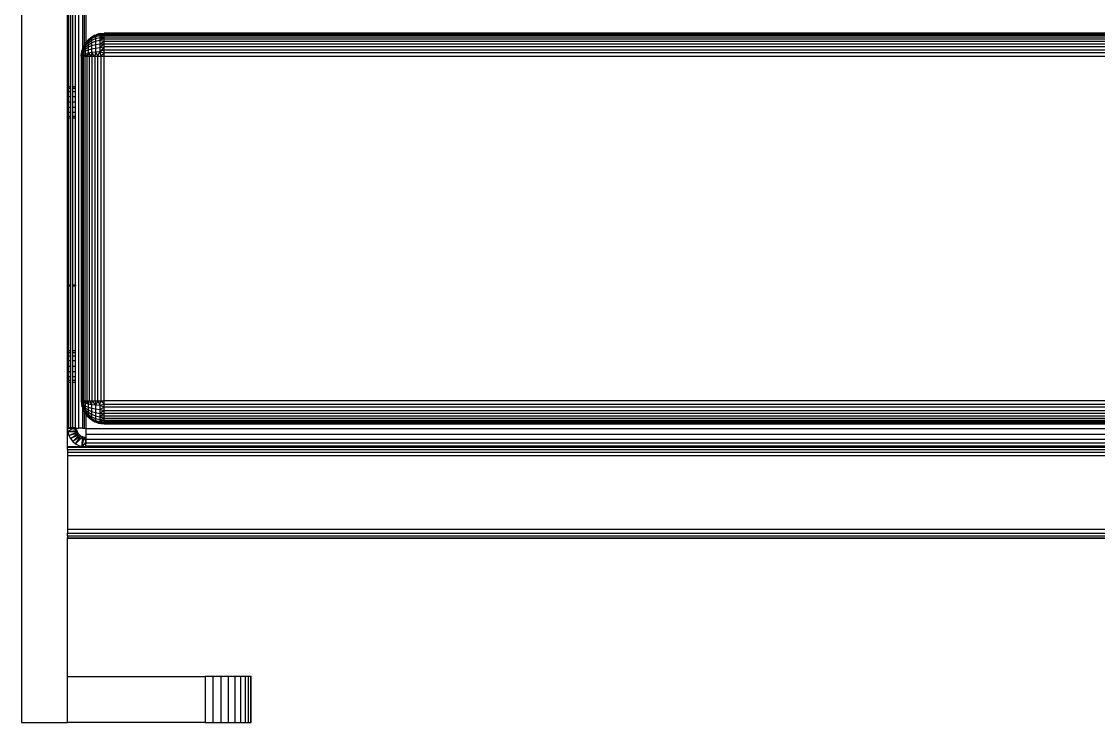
# Model space of a CAD drawing. Header units: inches. Extents: x 12 to 4609, y 5 to 3256.
# Drawn here: x 692.3 to 926.7, y 989.7 to 1142.3 of the extents above; entities that cross this region are included whole.
import ezdxf

# ---------------------------------------------------------------- set-up
doc = ezdxf.new("R2010")
doc.units = ezdxf.units.IN
doc.header["$MEASUREMENT"] = 0

msp = doc.modelspace()

# ---------------------------------------------------------------- linework, layer by layer
for p, q in [((692.34, 1434.74), (692.34, 989.74)), ((704.81, 1053.78), (704.81, 1398.21)), ((702.34, 1128.18), (702.34, 1196.26)), ((702.42, 1128.18), (702.42, 1196.26)), ((702.65, 1128.18), (702.65, 1196.26)), ((703.02, 1196.26), (703.02, 1128.18)), ((703.51, 1128.18), (703.51, 1196.26)), ((704.12, 1128.18), (704.12, 1196.26)), ((705.58, 1158.29), (705.58, 1136.21)), ((705.97, 1157.34), (705.97, 1137.14)), ((706.34, 1156.76), (706.34, 1137.72)), ((707.57, 1138.81), (708.43, 1139.27)), ((707.84, 1139.07), (707.73, 1138.98)), ((707.94, 1139.11), (707.84, 1139.07)), ((708.27, 1139.29), (707.94, 1139.11)), ((708.35, 1139.28), (707.94, 1139.11)), ((708.43, 1139.27), (707.94, 1139.11)), ((708.27, 1139.29), (708.8, 1139.46)), ((708.27, 1139.29), (708.35, 1139.28)), ((708.8, 1139.46), (708.35, 1139.28)), ((708.35, 1139.28), (708.43, 1139.27)), ((708.43, 1139.27), (709.37, 1139.55)), ((708.8, 1139.46), (708.43, 1139.27)), ((708.43, 1139.01), (709.37, 1139.27)), ((708.43, 1139.27), (708.43, 1139.01)), ((708.93, 1139.53), (708.8, 1139.46)), ((708.93, 1139.53), (708.97, 1139.54)), ((709.05, 1139.57), (708.97, 1139.54)), ((709.13, 1139.58), (709.05, 1139.57)), ((709.63, 1139.69), (709.13, 1139.58)), ((709.52, 1139.63), (709.13, 1139.58)), ((709.13, 1139.58), (709.37, 1139.55)), ((709.37, 1139.55), (710.34, 1139.69)), ((709.37, 1139.55), (709.52, 1139.63)), ((709.37, 1139.55), (709.37, 1139.27)), ((709.37, 1139.55), (710.34, 1139.53)), ((709.37, 1139.27), (710.34, 1139.53)), ((709.37, 1139.27), (710.34, 1139.29)), ((710.34, 1139.29), (709.37, 1138.81)), ((709.37, 1139.27), (709.37, 1138.81)), ((709.52, 1139.63), (709.63, 1139.69)), ((709.63, 1139.69), (710.34, 1139.74)), ((709.63, 1139.69), (710.34, 1139.69)), ((1674.84, 1139.74), (710.34, 1139.74)), ((710.34, 1139.69), (710.34, 1139.74)), ((710.34, 1139.69), (1674.84, 1139.69)), ((710.34, 1139.53), (710.34, 1139.69)), ((1674.84, 1139.53), (710.34, 1139.53)), ((710.34, 1139.29), (710.34, 1139.53)), ((710.34, 1138.94), (710.34, 1139.29)), ((710.34, 1139.29), (1674.84, 1139.29)), ((705.72, 1136.54), (706.19, 1137.3)), ((705.72, 1136.33), (706.19, 1137.05)), ((705.72, 1136.61), (705.87, 1136.89)), ((705.87, 1136.89), (705.72, 1136.54)), ((705.8, 1136.81), (705.72, 1136.61)), ((705.72, 1136.09), (706.19, 1136.7)), ((705.94, 1137.07), (705.8, 1136.81)), ((705.87, 1136.89), (705.94, 1137.07)), ((705.95, 1137.12), (705.94, 1137.07)), ((705.97, 1137.14), (705.95, 1137.12)), ((706.01, 1137.24), (705.97, 1137.14)), ((706.01, 1137.24), (706.07, 1137.32)), ((706.07, 1137.32), (706.14, 1137.44)), ((706.14, 1137.44), (706.17, 1137.45)), ((706.17, 1137.45), (706.81, 1138.21)), ((706.17, 1137.45), (706.34, 1137.72)), ((706.17, 1137.45), (706.19, 1137.3)), ((706.19, 1137.3), (706.81, 1138)), ((706.19, 1137.05), (706.81, 1137.68)), ((706.19, 1137.3), (706.19, 1137.05)), ((706.19, 1136.7), (706.81, 1137.24)), ((706.19, 1137.05), (706.19, 1136.7)), ((706.19, 1136.28), (706.81, 1136.7)), ((706.19, 1136.7), (706.19, 1136.28)), ((706.34, 1137.72), (706.56, 1138.01)), ((706.56, 1138.01), (706.67, 1138.1)), ((706.81, 1138.27), (706.67, 1138.1)), ((706.67, 1138.1), (706.81, 1138.21)), ((706.81, 1138.21), (707.57, 1138.81)), ((706.81, 1138), (707.57, 1138.58)), ((706.89, 1138.33), (706.81, 1138.27)), ((706.81, 1138.21), (706.89, 1138.33)), ((706.81, 1138.21), (706.81, 1138)), ((706.81, 1137.68), (707.57, 1138.19)), ((706.81, 1138), (706.81, 1137.68)), ((706.81, 1137.24), (707.57, 1137.68)), ((706.81, 1137.68), (706.81, 1137.24)), ((706.81, 1137.24), (706.81, 1136.7)), ((706.81, 1136.7), (707.57, 1137.05)), ((706.81, 1136.7), (706.81, 1136.09)), ((706.97, 1138.4), (706.89, 1138.33)), ((707.23, 1138.61), (706.97, 1138.4)), ((706.97, 1138.4), (707.07, 1138.52)), ((707.07, 1138.52), (707.23, 1138.61)), ((707.23, 1138.61), (707.33, 1138.67)), ((707.61, 1138.89), (707.33, 1138.67)), ((707.33, 1138.67), (707.57, 1138.81)), ((707.57, 1138.58), (708.43, 1139.01)), ((707.61, 1138.89), (707.57, 1138.81)), ((707.57, 1138.81), (707.57, 1138.58)), ((707.57, 1138.19), (708.43, 1138.58)), ((707.57, 1138.58), (707.57, 1138.19)), ((707.57, 1138.19), (707.57, 1137.68)), ((707.57, 1137.68), (708.43, 1138)), ((707.57, 1137.68), (707.57, 1137.05)), ((707.57, 1137.05), (708.43, 1137.3)), ((707.57, 1137.05), (707.57, 1136.33)), ((707.64, 1138.94), (707.61, 1138.89)), ((707.73, 1138.98), (707.64, 1138.94)), ((708.43, 1139.01), (708.43, 1138.58)), ((708.43, 1138.58), (709.37, 1138.81)), ((708.43, 1138.58), (708.43, 1138)), ((708.43, 1138), (709.37, 1138.21)), ((708.43, 1138), (708.43, 1137.3)), ((708.43, 1137.3), (709.37, 1137.46)), ((708.43, 1137.3), (708.43, 1136.51)), ((709.37, 1138.81), (710.34, 1138.94)), ((710.34, 1138.94), (709.37, 1138.21)), ((709.37, 1138.81), (709.37, 1138.21)), ((710.34, 1138.52), (709.37, 1138.21)), ((709.37, 1138.21), (709.37, 1137.46)), ((709.37, 1138.21), (710.34, 1138.01)), ((709.37, 1137.46), (710.34, 1138.01)), ((709.37, 1137.46), (709.37, 1136.61)), ((709.37, 1137.46), (710.34, 1137.44)), ((710.34, 1137.44), (709.37, 1136.61)), ((709.37, 1136.61), (710.34, 1136.81)), ((710.34, 1136.81), (709.37, 1135.69)), ((710.34, 1138.52), (710.34, 1138.94)), ((710.34, 1138.94), (1674.84, 1138.94)), ((710.34, 1138.01), (710.34, 1138.52)), ((710.34, 1138.52), (1674.84, 1138.52)), ((710.34, 1137.44), (710.34, 1138.01)), ((710.34, 1138.01), (1674.84, 1138.01)), ((710.34, 1136.81), (710.34, 1137.44)), ((710.34, 1137.44), (1674.84, 1137.44)), ((1674.84, 1136.81), (710.34, 1136.81)), ((710.34, 1136.15), (710.34, 1136.81)), ((705.34, 1134.74), (705.39, 1135.45)), ((705.34, 1134.74), (705.44, 1135.28)), ((705.34, 1134.74), (705.44, 1135.11)), ((705.44, 1134.93), (705.34, 1134.74)), ((705.34, 1134.74), (705.34, 1059.74)), ((705.34, 1134.74), (705.39, 1134.74)), ((705.39, 1135.45), (705.44, 1135.55)), ((705.44, 1134.93), (705.39, 1134.74)), ((705.39, 1134.74), (705.55, 1134.74)), ((705.39, 1059.74), (705.39, 1134.74)), ((705.44, 1135.64), (705.43, 1135.6)), ((705.43, 1135.6), (705.44, 1135.55)), ((705.44, 1135.55), (705.72, 1136.33)), ((705.44, 1135.47), (705.72, 1136.09)), ((705.44, 1135.69), (705.49, 1135.86)), ((705.44, 1135.28), (705.72, 1135.8)), ((705.44, 1135.69), (705.44, 1135.64)), ((705.44, 1135.55), (705.44, 1135.47)), ((705.44, 1135.11), (705.72, 1135.47)), ((705.44, 1135.28), (705.44, 1135.47)), ((705.44, 1135.28), (705.44, 1135.11)), ((705.44, 1135.11), (705.44, 1134.93)), ((705.72, 1135.11), (705.44, 1134.93)), ((705.44, 1134.93), (705.55, 1134.74)), ((705.49, 1135.86), (705.51, 1136.03)), ((705.53, 1136.07), (705.51, 1136.03)), ((705.55, 1136.15), (705.53, 1136.07)), ((705.55, 1136.15), (705.58, 1136.21)), ((705.56, 1136.17), (705.55, 1136.15)), ((705.55, 1134.74), (705.72, 1135.11)), ((705.55, 1134.74), (705.55, 1059.74)), ((705.55, 1134.74), (705.8, 1134.74)), ((705.56, 1136.17), (705.58, 1136.21)), ((705.58, 1136.21), (705.63, 1136.32)), ((705.63, 1136.32), (705.72, 1136.51)), ((705.72, 1136.61), (705.71, 1136.58)), ((705.71, 1136.58), (705.72, 1136.51)), ((705.72, 1136.54), (705.71, 1136.58)), ((705.72, 1136.51), (705.72, 1136.54)), ((705.72, 1136.51), (705.72, 1136.33)), ((705.72, 1136.33), (705.72, 1136.09)), ((705.72, 1135.8), (706.19, 1136.28)), ((705.72, 1136.09), (705.72, 1135.8)), ((705.72, 1135.47), (706.19, 1135.8)), ((705.72, 1135.8), (705.72, 1135.47)), ((705.72, 1135.47), (705.72, 1135.11)), ((706.19, 1135.28), (705.72, 1135.11)), ((705.8, 1134.74), (705.72, 1135.11)), ((705.72, 1135.11), (706.14, 1134.74)), ((705.8, 1134.74), (706.14, 1134.74)), ((705.8, 1059.74), (705.8, 1134.74)), ((706.19, 1135.28), (706.14, 1134.74)), ((706.14, 1134.74), (706.14, 1059.74)), ((706.14, 1134.74), (706.34, 1134.74)), ((706.19, 1136.28), (706.19, 1135.8)), ((706.19, 1135.8), (706.81, 1136.09)), ((706.19, 1135.8), (706.19, 1135.28)), ((706.81, 1135.43), (706.19, 1135.28)), ((706.19, 1135.28), (706.34, 1135.05)), ((706.34, 1135.05), (706.34, 1134.74)), ((706.34, 1135.05), (706.56, 1134.74)), ((706.34, 1134.74), (706.56, 1134.74)), ((706.81, 1135.43), (706.56, 1134.74)), ((706.56, 1134.74), (706.56, 1059.74)), ((706.56, 1134.74), (707.07, 1134.74)), ((706.81, 1136.09), (707.57, 1136.33)), ((706.81, 1136.09), (706.81, 1135.43)), ((707.57, 1135.55), (706.81, 1135.43)), ((706.81, 1135.43), (707.07, 1134.74)), ((707.64, 1134.74), (706.81, 1135.43)), ((707.07, 1134.74), (707.07, 1059.74)), ((707.07, 1134.74), (707.64, 1134.74)), ((707.57, 1136.33), (708.43, 1136.51)), ((707.57, 1136.33), (707.57, 1135.55)), ((708.43, 1135.64), (707.57, 1135.55)), ((707.57, 1135.55), (707.64, 1134.74)), ((707.57, 1135.55), (708.27, 1134.74)), ((707.64, 1134.74), (707.64, 1059.74)), ((707.64, 1134.74), (708.27, 1134.74)), ((708.43, 1135.64), (708.27, 1134.74)), ((708.27, 1134.74), (708.27, 1059.74)), ((708.27, 1134.74), (708.93, 1134.74)), ((708.43, 1136.51), (709.37, 1136.61)), ((708.43, 1136.51), (708.43, 1135.64)), ((709.37, 1135.69), (708.43, 1135.64)), ((708.43, 1135.64), (708.93, 1134.74)), ((708.93, 1134.74), (709.37, 1135.69)), ((708.93, 1059.74), (708.93, 1134.74)), ((708.93, 1134.74), (709.63, 1134.74)), ((709.37, 1136.61), (709.37, 1135.69)), ((710.34, 1136.15), (709.37, 1135.69)), ((709.37, 1135.69), (709.63, 1134.74)), ((709.37, 1135.69), (710.34, 1135.45)), ((709.63, 1134.74), (710.34, 1135.45)), ((709.63, 1134.74), (709.63, 1059.74)), ((709.63, 1134.74), (710.34, 1134.74)), ((710.34, 1135.45), (710.34, 1136.15)), ((710.34, 1136.15), (1674.84, 1136.15)), ((710.34, 1134.74), (710.34, 1135.45)), ((1674.84, 1135.45), (710.34, 1135.45)), ((710.34, 1059.74), (710.34, 1134.74)), ((710.34, 1134.74), (1674.84, 1134.74)), ((702.34, 1127.77), (702.34, 1128.18)), ((702.34, 1128.18), (702.42, 1128.18)), ((702.34, 1126.99), (702.34, 1127.77)), ((702.34, 1127.77), (702.42, 1127.77)), ((702.42, 1128.18), (702.65, 1128.18)), ((702.42, 1127.77), (702.42, 1128.18)), ((702.42, 1127.77), (702.65, 1127.77)), ((702.42, 1126.99), (702.42, 1127.77)), ((702.65, 1128.18), (703.02, 1128.18)), ((702.65, 1127.77), (702.65, 1128.18)), ((702.65, 1127.77), (703.02, 1127.77)), ((702.65, 1126.99), (702.65, 1127.77)), ((703.02, 1128.18), (703.02, 1127.77)), ((703.02, 1127.77), (703.02, 1126.99)), ((703.51, 1128.18), (704.12, 1128.18)), ((703.51, 1127.77), (703.51, 1128.18)), ((703.51, 1127.77), (704.12, 1127.77)), ((703.51, 1126.99), (703.51, 1127.77)), ((704.12, 1127.77), (704.12, 1128.18)), ((704.12, 1126.99), (704.12, 1127.77)), ((702.34, 1125.93), (702.34, 1126.99)), ((702.42, 1126.99), (702.34, 1126.99)), ((702.34, 1124.74), (702.34, 1125.93)), ((702.42, 1125.93), (702.34, 1125.93)), ((702.65, 1126.99), (702.42, 1126.99)), ((702.42, 1125.93), (702.42, 1126.99)), ((702.65, 1125.93), (702.42, 1125.93)), ((702.42, 1124.74), (702.42, 1125.93)), ((703.02, 1126.99), (702.65, 1126.99)), ((702.65, 1125.93), (702.65, 1126.99)), ((703.02, 1125.93), (702.65, 1125.93)), ((702.65, 1124.74), (702.65, 1125.93)), ((703.02, 1126.99), (703.02, 1125.93)), ((703.02, 1125.93), (703.02, 1124.74)), ((704.12, 1126.99), (703.51, 1126.99)), ((703.51, 1125.93), (703.51, 1126.99)), ((704.12, 1125.93), (703.51, 1125.93)), ((703.51, 1124.74), (703.51, 1125.93)), ((704.12, 1125.93), (704.12, 1126.99)), ((704.12, 1124.74), (704.12, 1125.93)), ((702.34, 1123.54), (702.34, 1124.74)), ((702.42, 1124.74), (702.34, 1124.74)), ((702.34, 1122.49), (702.34, 1123.54)), ((702.42, 1123.54), (702.34, 1123.54)), ((702.65, 1124.74), (702.42, 1124.74)), ((702.42, 1123.54), (702.42, 1124.74)), ((702.65, 1123.54), (702.42, 1123.54)), ((702.42, 1122.49), (702.42, 1123.54)), ((703.02, 1124.74), (702.65, 1124.74)), ((702.65, 1123.54), (702.65, 1124.74)), ((703.02, 1123.54), (702.65, 1123.54)), ((702.65, 1122.49), (702.65, 1123.54)), ((703.02, 1124.74), (703.02, 1123.54)), ((703.02, 1123.54), (703.02, 1122.49)), ((704.12, 1124.74), (703.51, 1124.74)), ((703.51, 1123.54), (703.51, 1124.74)), ((704.12, 1123.54), (703.51, 1123.54)), ((703.51, 1122.49), (703.51, 1123.54)), ((704.12, 1123.54), (704.12, 1124.74)), ((704.12, 1122.49), (704.12, 1123.54)), ((702.34, 1121.71), (702.34, 1122.49)), ((702.42, 1122.49), (702.34, 1122.49)), ((702.34, 1121.29), (702.34, 1121.71)), ((702.34, 1121.71), (702.42, 1121.71)), ((702.34, 1121.29), (702.42, 1121.29)), ((702.34, 1084.91), (702.34, 1121.29)), ((702.65, 1122.49), (702.42, 1122.49)), ((702.42, 1121.71), (702.42, 1122.49)), ((702.42, 1121.71), (702.65, 1121.71)), ((702.42, 1121.29), (702.42, 1121.71)), ((702.42, 1121.29), (702.65, 1121.29)), ((702.42, 1084.91), (702.42, 1121.29)), ((703.02, 1122.49), (702.65, 1122.49)), ((702.65, 1121.71), (702.65, 1122.49)), ((702.65, 1121.71), (703.02, 1121.71)), ((702.65, 1121.29), (702.65, 1121.71)), ((702.65, 1121.29), (703.02, 1121.29)), ((702.65, 1084.91), (702.65, 1121.29)), ((703.02, 1122.49), (703.02, 1121.71)), ((703.02, 1121.71), (703.02, 1121.29)), ((703.02, 1121.29), (703.02, 1084.91)), ((704.12, 1122.49), (703.51, 1122.49)), ((703.51, 1121.71), (703.51, 1122.49)), ((703.51, 1121.71), (704.12, 1121.71)), ((703.51, 1121.29), (703.51, 1121.71)), ((703.51, 1121.29), (704.12, 1121.29)), ((703.51, 1084.91), (703.51, 1121.29)), ((704.12, 1121.71), (704.12, 1122.49)), ((704.12, 1121.29), (704.12, 1121.71)), ((704.12, 1084.91), (704.12, 1121.29)), ((702.34, 1084.74), (702.34, 1084.91)), ((702.42, 1084.91), (702.34, 1084.91)), ((702.34, 1084.74), (702.42, 1084.74)), ((702.34, 1070.68), (702.34, 1084.74)), ((702.42, 1084.74), (702.42, 1084.91)), ((702.65, 1084.91), (702.42, 1084.91)), ((702.42, 1084.74), (702.65, 1084.74)), ((702.42, 1070.68), (702.42, 1084.74)), ((702.65, 1084.91), (702.65, 1084.74)), ((703.02, 1084.91), (702.65, 1084.91)), ((702.65, 1084.74), (703.02, 1084.74)), ((702.65, 1070.68), (702.65, 1084.74)), ((703.02, 1084.91), (703.02, 1084.74)), ((703.02, 1084.74), (703.02, 1070.68)), ((704.12, 1084.91), (703.51, 1084.91)), ((703.51, 1084.74), (703.51, 1084.91)), ((703.51, 1084.74), (704.12, 1084.74)), ((703.51, 1070.68), (703.51, 1084.74)), ((704.12, 1084.91), (704.12, 1084.74)), ((704.12, 1070.68), (704.12, 1084.74)), ((702.34, 1070.27), (702.34, 1070.68)), ((702.34, 1070.68), (702.42, 1070.68)), ((702.34, 1069.49), (702.34, 1070.27)), ((702.34, 1070.27), (702.42, 1070.27)), ((702.34, 1068.43), (702.34, 1069.49)), ((702.42, 1069.49), (702.34, 1069.49)), ((702.42, 1070.68), (702.65, 1070.68)), ((702.42, 1070.27), (702.42, 1070.68)), ((702.42, 1070.27), (702.65, 1070.27)), ((702.42, 1069.49), (702.42, 1070.27)), ((702.65, 1069.49), (702.42, 1069.49)), ((702.42, 1068.43), (702.42, 1069.49)), ((702.65, 1070.68), (703.02, 1070.68)), ((702.65, 1070.27), (702.65, 1070.68)), ((702.65, 1070.27), (703.02, 1070.27)), ((702.65, 1069.49), (702.65, 1070.27)), ((703.02, 1069.49), (702.65, 1069.49)), ((702.65, 1068.43), (702.65, 1069.49)), ((703.02, 1070.68), (703.02, 1070.27)), ((703.02, 1070.27), (703.02, 1069.49)), ((703.02, 1069.49), (703.02, 1068.43)), ((703.51, 1070.68), (704.12, 1070.68)), ((703.51, 1070.27), (703.51, 1070.68)), ((703.51, 1070.27), (704.12, 1070.27)), ((703.51, 1069.49), (703.51, 1070.27)), ((704.12, 1069.49), (703.51, 1069.49)), ((703.51, 1068.43), (703.51, 1069.49)), ((704.12, 1070.27), (704.12, 1070.68)), ((704.12, 1069.49), (704.12, 1070.27)), ((704.12, 1068.43), (704.12, 1069.49)), ((702.34, 1067.24), (702.34, 1068.43)), ((702.42, 1068.43), (702.34, 1068.43)), ((702.34, 1066.04), (702.34, 1067.24)), ((702.42, 1067.24), (702.34, 1067.24)), ((702.65, 1068.43), (702.42, 1068.43)), ((702.42, 1067.24), (702.42, 1068.43)), ((702.65, 1067.24), (702.42, 1067.24)), ((702.42, 1066.04), (702.42, 1067.24)), ((703.02, 1068.43), (702.65, 1068.43)), ((702.65, 1067.24), (702.65, 1068.43)), ((703.02, 1067.24), (702.65, 1067.24)), ((702.65, 1066.04), (702.65, 1067.24)), ((703.02, 1068.43), (703.02, 1067.24)), ((703.02, 1067.24), (703.02, 1066.04)), ((704.12, 1068.43), (703.51, 1068.43)), ((703.51, 1067.24), (703.51, 1068.43)), ((704.12, 1067.24), (703.51, 1067.24)), ((703.51, 1066.04), (703.51, 1067.24)), ((704.12, 1067.24), (704.12, 1068.43)), ((704.12, 1066.04), (704.12, 1067.24)), ((702.34, 1064.99), (702.34, 1066.04)), ((702.42, 1066.04), (702.34, 1066.04)), ((702.34, 1064.21), (702.34, 1064.99)), ((702.42, 1064.99), (702.34, 1064.99)), ((702.34, 1063.79), (702.34, 1064.21)), ((702.34, 1064.21), (702.42, 1064.21)), ((702.65, 1066.04), (702.42, 1066.04)), ((702.42, 1064.99), (702.42, 1066.04)), ((702.65, 1064.99), (702.42, 1064.99)), ((702.42, 1064.21), (702.42, 1064.99)), ((702.42, 1064.21), (702.65, 1064.21)), ((702.42, 1063.79), (702.42, 1064.21)), ((703.02, 1066.04), (702.65, 1066.04)), ((702.65, 1064.99), (702.65, 1066.04)), ((703.02, 1064.99), (702.65, 1064.99)), ((702.65, 1064.21), (702.65, 1064.99)), ((702.65, 1064.21), (703.02, 1064.21)), ((702.65, 1063.79), (702.65, 1064.21)), ((703.02, 1066.04), (703.02, 1064.99)), ((703.02, 1064.99), (703.02, 1064.21)), ((703.02, 1064.21), (703.02, 1063.79)), ((704.12, 1066.04), (703.51, 1066.04)), ((703.51, 1064.99), (703.51, 1066.04)), ((704.12, 1064.99), (703.51, 1064.99)), ((703.51, 1064.21), (703.51, 1064.99)), ((703.51, 1064.21), (704.12, 1064.21)), ((703.51, 1063.79), (703.51, 1064.21)), ((704.12, 1064.99), (704.12, 1066.04)), ((704.12, 1064.21), (704.12, 1064.99)), ((704.12, 1063.79), (704.12, 1064.21)), ((702.34, 1063.79), (702.42, 1063.79)), ((702.34, 1053.91), (702.34, 1063.79)), ((702.42, 1053.89), (702.42, 1063.79)), ((702.42, 1063.79), (702.65, 1063.79)), ((702.65, 1063.79), (703.02, 1063.79)), ((702.65, 1053.87), (702.65, 1063.79)), ((703.02, 1063.79), (703.02, 1053.89)), ((703.51, 1063.79), (704.12, 1063.79)), ((703.51, 1053.89), (703.51, 1063.79)), ((704.12, 1053.89), (704.12, 1063.79)), ((705.34, 1059.74), (705.39, 1059.03)), ((705.34, 1059.74), (705.44, 1059.2)), ((705.34, 1059.74), (705.44, 1059.36)), ((705.34, 1059.74), (705.44, 1059.55)), ((705.34, 1059.74), (705.39, 1059.74)), ((705.39, 1059.74), (705.44, 1059.55)), ((705.39, 1059.74), (705.55, 1059.74)), ((705.44, 1059.55), (705.55, 1059.74)), ((705.44, 1059.55), (705.44, 1059.36)), ((705.44, 1059.55), (705.72, 1059.36)), ((705.44, 1059.36), (705.44, 1059.2)), ((705.44, 1059.36), (705.72, 1059.01)), ((705.55, 1059.74), (705.72, 1059.36)), ((705.55, 1059.74), (705.8, 1059.74)), ((705.8, 1059.74), (705.72, 1059.36)), ((705.72, 1059.36), (705.72, 1059.01)), ((705.72, 1059.36), (706.19, 1059.2)), ((705.8, 1059.74), (706.19, 1059.2)), ((705.8, 1059.74), (706.14, 1059.74)), ((706.14, 1059.74), (706.19, 1059.2)), ((706.14, 1059.74), (706.81, 1059.05)), ((706.14, 1059.74), (706.56, 1059.74)), ((706.56, 1059.74), (706.81, 1059.05)), ((706.56, 1059.74), (707.07, 1059.74)), ((706.81, 1059.05), (707.07, 1059.74)), ((707.07, 1059.74), (707.57, 1058.93)), ((707.07, 1059.74), (707.64, 1059.74)), ((707.64, 1059.74), (707.57, 1058.93)), ((707.64, 1059.74), (708.27, 1059.74)), ((708.43, 1058.84), (707.64, 1059.74)), ((708.27, 1059.74), (708.43, 1058.84)), ((708.27, 1059.74), (708.93, 1059.74)), ((708.93, 1059.74), (708.43, 1058.84)), ((708.93, 1059.74), (709.37, 1058.78)), ((708.93, 1059.74), (709.63, 1059.74)), ((709.37, 1058.78), (709.63, 1059.74)), ((709.63, 1059.74), (710.34, 1059.03)), ((709.63, 1059.74), (710.34, 1059.74)), ((1674.84, 1059.74), (710.34, 1059.74)), ((710.34, 1059.03), (710.34, 1059.74)), ((705.44, 1058.93), (705.39, 1059.03)), ((705.46, 1058.88), (705.43, 1058.83)), ((705.43, 1058.83), (705.44, 1058.78)), ((705.44, 1059.2), (705.72, 1058.67)), ((705.44, 1059.2), (705.44, 1059.01)), ((705.44, 1059.01), (705.44, 1058.93)), ((705.44, 1059.01), (705.72, 1058.38)), ((705.44, 1058.93), (705.46, 1058.88)), ((705.44, 1058.78), (705.48, 1058.72)), ((705.46, 1058.88), (705.48, 1058.72)), ((705.46, 1058.88), (705.72, 1058.15)), ((705.47, 1058.69), (705.48, 1058.72)), ((705.49, 1058.61), (705.47, 1058.69)), ((705.49, 1058.61), (705.51, 1058.44)), ((705.51, 1058.44), (705.58, 1058.29)), ((705.58, 1058.29), (705.58, 1053.78)), ((705.58, 1058.29), (705.63, 1058.16)), ((705.63, 1058.16), (705.68, 1058)), ((705.63, 1058.16), (705.72, 1057.97)), ((705.68, 1058), (705.72, 1057.97)), ((705.72, 1057.94), (705.71, 1057.91)), ((705.71, 1057.91), (705.72, 1057.86)), ((705.72, 1059.01), (705.72, 1058.67)), ((705.72, 1059.01), (706.19, 1058.67)), ((705.72, 1058.67), (705.72, 1058.38)), ((705.72, 1058.67), (706.19, 1058.19)), ((705.72, 1058.38), (705.72, 1058.15)), ((705.72, 1058.38), (706.19, 1057.77)), ((705.72, 1058.15), (705.72, 1057.97)), ((705.72, 1058.15), (706.19, 1057.43)), ((705.72, 1057.97), (705.72, 1057.94)), ((705.72, 1057.94), (705.72, 1057.86)), ((705.72, 1057.94), (706.19, 1057.17)), ((705.85, 1057.62), (705.72, 1057.86)), ((705.8, 1057.66), (705.72, 1057.86)), ((705.91, 1057.5), (705.8, 1057.66)), ((705.85, 1057.62), (705.91, 1057.5)), ((705.97, 1057.34), (705.91, 1057.5)), ((705.97, 1057.34), (705.95, 1053.76)), ((705.97, 1057.34), (706.01, 1057.24)), ((706.01, 1057.24), (706.08, 1057.15)), ((706.08, 1057.15), (706.14, 1057.03)), ((706.08, 1057.15), (706.19, 1057.01)), ((706.19, 1057.01), (706.14, 1057.03)), ((706.19, 1059.2), (706.19, 1058.67)), ((706.19, 1059.2), (706.81, 1059.05)), ((706.19, 1058.67), (706.19, 1058.19)), ((706.19, 1058.67), (706.81, 1058.38)), ((706.19, 1058.19), (706.19, 1057.77)), ((706.19, 1058.19), (706.81, 1057.77)), ((706.19, 1057.77), (706.19, 1057.43)), ((706.19, 1057.77), (706.81, 1057.24)), ((706.19, 1057.43), (706.19, 1057.17)), ((706.19, 1057.43), (706.81, 1056.8)), ((706.19, 1057.17), (706.19, 1057.01)), ((706.19, 1057.17), (706.81, 1056.47)), ((706.81, 1059.05), (706.81, 1058.38)), ((706.81, 1059.05), (707.57, 1058.93)), ((706.81, 1058.38), (706.81, 1057.77)), ((706.81, 1058.38), (707.57, 1058.15)), ((706.81, 1057.77), (706.81, 1057.24)), ((706.81, 1057.77), (707.57, 1057.43)), ((706.81, 1057.24), (706.81, 1056.8)), ((706.81, 1057.24), (707.57, 1056.8)), ((707.57, 1058.93), (707.57, 1058.15)), ((707.57, 1058.93), (708.43, 1058.84)), ((707.57, 1058.15), (707.57, 1057.43)), ((707.57, 1058.15), (708.43, 1057.97)), ((707.57, 1057.43), (707.57, 1056.8)), ((707.57, 1057.43), (708.43, 1057.17)), ((708.43, 1058.84), (708.43, 1057.97)), ((708.43, 1058.84), (709.37, 1058.78)), ((708.43, 1057.97), (708.43, 1057.17)), ((708.43, 1057.97), (709.37, 1057.86)), ((708.43, 1057.17), (708.43, 1056.47)), ((708.43, 1057.17), (709.37, 1057.01)), ((709.37, 1058.78), (710.34, 1059.03)), ((709.37, 1058.78), (709.37, 1057.86)), ((709.37, 1058.78), (710.34, 1058.33)), ((709.37, 1057.86), (710.34, 1058.33)), ((709.37, 1057.86), (709.37, 1057.01)), ((709.37, 1057.86), (710.34, 1057.66)), ((710.34, 1057.66), (709.37, 1057.01)), ((709.37, 1057.01), (710.34, 1057.03)), ((710.34, 1057.03), (709.37, 1056.27)), ((709.37, 1057.01), (709.37, 1056.27)), ((710.34, 1058.33), (710.34, 1059.03)), ((710.34, 1059.03), (1674.84, 1059.03)), ((1674.84, 1058.33), (710.34, 1058.33)), ((710.34, 1057.66), (710.34, 1058.33)), ((710.34, 1057.03), (710.34, 1057.66)), ((710.34, 1057.66), (1674.84, 1057.66)), ((710.34, 1057.03), (1674.84, 1057.03)), ((710.34, 1056.46), (710.34, 1057.03)), ((706.19, 1057.01), (706.34, 1056.78)), ((706.81, 1056.27), (706.19, 1057.01)), ((706.34, 1056.78), (706.34, 1056.76)), ((706.34, 1056.78), (706.37, 1056.74)), ((706.34, 1056.76), (706.34, 1053.74)), ((706.34, 1056.76), (706.37, 1056.74)), ((706.37, 1056.74), (706.56, 1056.46)), ((706.81, 1056.27), (706.56, 1056.46)), ((706.56, 1056.46), (706.75, 1056.28)), ((706.75, 1056.28), (706.81, 1056.2)), ((706.81, 1056.8), (706.81, 1056.47)), ((706.81, 1056.8), (707.57, 1056.28)), ((706.81, 1056.47), (706.81, 1056.27)), ((706.81, 1056.47), (707.57, 1055.9)), ((707.57, 1055.66), (706.81, 1056.27)), ((706.81, 1056.27), (706.89, 1056.14)), ((707.37, 1055.77), (706.81, 1056.27)), ((706.81, 1056.2), (706.89, 1056.14)), ((706.89, 1056.14), (706.97, 1056.08)), ((706.97, 1056.08), (707.37, 1055.77)), ((706.97, 1056.08), (707.07, 1055.96)), ((707.37, 1055.77), (707.07, 1055.96)), ((707.37, 1055.77), (707.52, 1055.64)), ((707.52, 1055.64), (707.61, 1055.59)), ((707.57, 1056.8), (707.57, 1056.28)), ((707.57, 1056.8), (708.43, 1056.47)), ((707.57, 1056.28), (707.57, 1055.9)), ((707.57, 1056.28), (708.43, 1055.9)), ((707.57, 1055.9), (707.57, 1055.66)), ((707.57, 1055.9), (708.43, 1055.47)), ((708.43, 1055.21), (707.57, 1055.66)), ((707.57, 1055.66), (707.61, 1055.59)), ((707.57, 1055.66), (708.1, 1055.3)), ((707.62, 1055.57), (707.61, 1055.59)), ((707.61, 1055.59), (707.64, 1055.53)), ((707.64, 1055.53), (707.78, 1055.45)), ((707.78, 1055.45), (707.84, 1055.41)), ((707.84, 1055.41), (708.1, 1055.3)), ((708.1, 1055.3), (708.27, 1055.19)), ((708.1, 1055.3), (708.35, 1055.2)), ((708.35, 1055.2), (708.27, 1055.19)), ((708.27, 1055.19), (708.8, 1055.01)), ((708.43, 1055.21), (708.35, 1055.2)), ((708.35, 1055.2), (708.8, 1055.01)), ((708.43, 1056.47), (708.43, 1055.9)), ((708.43, 1056.47), (709.37, 1056.27)), ((708.43, 1055.9), (708.43, 1055.47)), ((708.43, 1055.9), (709.37, 1055.66)), ((708.43, 1055.47), (708.43, 1055.21)), ((708.43, 1055.47), (709.37, 1055.21)), ((709.37, 1054.93), (708.43, 1055.21)), ((708.43, 1055.21), (708.8, 1055.01)), ((708.8, 1055.01), (708.93, 1054.94)), ((708.93, 1054.94), (708.97, 1054.94)), ((709.05, 1054.91), (708.97, 1054.94)), ((709.05, 1054.91), (709.13, 1054.9)), ((709.13, 1054.9), (709.37, 1054.93)), ((709.63, 1054.79), (709.13, 1054.9)), ((709.13, 1054.9), (709.52, 1054.85)), ((710.34, 1056.46), (709.37, 1056.27)), ((709.37, 1056.27), (709.37, 1055.66)), ((709.37, 1056.27), (710.34, 1055.96)), ((709.37, 1055.66), (710.34, 1055.96)), ((709.37, 1055.66), (709.37, 1055.21)), ((709.37, 1055.66), (710.34, 1055.53)), ((710.34, 1055.53), (709.37, 1055.21)), ((709.37, 1055.21), (709.37, 1054.93)), ((709.37, 1055.21), (710.34, 1055.19)), ((710.34, 1055.19), (709.37, 1054.93)), ((710.34, 1054.94), (709.37, 1054.93)), ((709.37, 1054.93), (710.34, 1054.79)), ((709.37, 1054.93), (709.52, 1054.85)), ((709.52, 1054.85), (709.63, 1054.79)), ((709.52, 1054.85), (709.96, 1054.79)), ((709.63, 1054.79), (709.96, 1054.79)), ((709.96, 1054.79), (710.34, 1054.74)), ((709.96, 1054.79), (710.34, 1054.79)), ((710.34, 1055.96), (710.34, 1056.46)), ((710.34, 1056.46), (1674.84, 1056.46)), ((710.34, 1055.96), (1674.84, 1055.96)), ((710.34, 1055.53), (710.34, 1055.96)), ((710.34, 1055.53), (1674.84, 1055.53)), ((710.34, 1055.19), (710.34, 1055.53)), ((1674.84, 1055.19), (710.34, 1055.19)), ((710.34, 1054.94), (710.34, 1055.19)), ((710.34, 1054.79), (710.34, 1054.94)), ((710.34, 1054.94), (1674.84, 1054.94)), ((710.34, 1054.74), (710.34, 1054.79)), ((1674.84, 1054.79), (710.34, 1054.79)), ((710.34, 1054.74), (1674.84, 1054.74)), ((702.42, 1053.89), (702.34, 1053.91)), ((702.34, 1053.74), (702.34, 1053.91)), ((703.34, 1053.74), (702.34, 1053.74)), ((702.34, 1053.74), (702.42, 1052.96)), ((702.34, 1049.74), (702.34, 1053.74)), ((702.65, 1053.87), (702.42, 1053.89)), ((702.42, 1052.96), (703.34, 1053.74)), ((702.42, 1052.96), (704.38, 1053.35)), ((704.5, 1052.97), (702.42, 1052.96)), ((702.42, 1052.96), (702.65, 1052.21)), ((702.65, 1053.87), (703.02, 1053.89)), ((703.02, 1053.85), (702.65, 1053.87)), ((702.65, 1052.21), (704.5, 1052.97)), ((704.68, 1052.63), (702.65, 1052.21)), ((703.02, 1053.89), (703.02, 1053.85)), ((703.51, 1053.83), (703.02, 1053.85)), ((703.02, 1051.52), (704.68, 1052.63)), ((704.38, 1053.35), (703.34, 1053.74)), ((704.34, 1053.74), (703.34, 1053.74)), ((703.51, 1053.89), (704.12, 1053.89)), ((703.51, 1053.83), (703.51, 1053.89)), ((704.12, 1053.85), (703.51, 1053.86)), ((703.51, 1053.83), (704.12, 1053.83)), ((704.12, 1053.83), (704.12, 1053.89)), ((704.34, 1053.8), (704.12, 1053.83)), ((704.34, 1053.8), (704.34, 1053.74)), ((704.34, 1053.8), (704.81, 1053.78)), ((704.38, 1053.35), (704.34, 1053.74)), ((704.5, 1052.97), (704.38, 1053.35)), ((704.68, 1052.63), (704.5, 1052.97)), ((704.93, 1052.32), (704.68, 1052.63)), ((705.56, 1053.76), (704.81, 1053.78)), ((705.58, 1053.78), (705.56, 1053.76)), ((705.58, 1053.78), (705.95, 1053.76)), ((705.95, 1053.76), (706.34, 1053.74)), ((706.34, 1053.74), (1678.34, 1053.74)), ((706.34, 1053.74), (706.34, 1052.5)), ((706.34, 1052.5), (1678.34, 1052.5)), ((706.34, 1052.5), (706.34, 1051.74)), ((702.65, 1052.21), (703.02, 1051.52)), ((704.93, 1052.32), (703.02, 1051.52)), ((703.02, 1051.52), (703.51, 1050.91)), ((703.51, 1050.91), (704.93, 1052.32)), ((705.23, 1052.07), (703.51, 1050.91)), ((703.51, 1050.91), (704.12, 1050.41)), ((704.12, 1050.41), (705.23, 1052.07)), ((705.58, 1051.89), (704.12, 1050.41)), ((704.12, 1050.41), (704.81, 1050.04)), ((704.81, 1050.04), (705.56, 1049.81)), ((705.23, 1052.07), (704.93, 1052.32)), ((705.58, 1051.89), (705.23, 1052.07)), ((705.56, 1049.81), (705.58, 1051.89)), ((705.56, 1049.81), (705.95, 1051.78)), ((706.34, 1050.74), (705.56, 1049.81)), ((705.95, 1051.78), (705.58, 1051.89)), ((706.34, 1051.74), (705.95, 1051.78)), ((705.95, 1051.78), (706.34, 1050.74)), ((706.34, 1051.74), (706.34, 1051.39)), ((706.34, 1051.39), (1678.34, 1051.39)), ((706.34, 1051.39), (706.34, 1050.74)), ((706.34, 1050.5), (706.34, 1050.74)), ((706.34, 1049.93), (706.34, 1050.5)), ((1678.34, 1050.5), (706.34, 1050.5)), ((702.34, 1049.59), (702.34, 1049.74)), ((706.34, 1049.74), (702.34, 1049.74)), ((1682.34, 1049.59), (702.34, 1049.59)), ((702.34, 1049.15), (702.34, 1049.59)), ((702.34, 1049.15), (1682.34, 1049.15)), ((702.34, 1049.15), (702.34, 1048.5)), ((1682.34, 1048.5), (702.34, 1048.5)), ((702.34, 1048.5), (702.34, 1047.74)), ((1682.34, 1047.74), (702.34, 1047.74)), ((702.34, 1047.74), (702.34, 1031.74)), ((705.56, 1049.81), (706.34, 1049.74)), ((706.34, 1049.74), (706.34, 1049.93)), ((706.34, 1049.93), (1678.34, 1049.93)), ((706.34, 1049.74), (1678.34, 1049.74)), ((1682.34, 1031.74), (702.34, 1031.74)), ((702.34, 1031.74), (702.34, 1030.97)), ((702.34, 1030.32), (702.34, 1030.97)), ((702.34, 1030.97), (1682.34, 1030.97)), ((702.34, 1030.32), (1682.34, 1030.32)), ((702.34, 1030.32), (702.34, 1029.89)), ((702.34, 1029.74), (702.34, 1029.89)), ((702.34, 1029.89), (1682.34, 1029.89)), ((1682.34, 1029.74), (702.34, 1029.74)), ((702.34, 999.74), (702.34, 1029.74)), ((702.34, 999.74), (732.34, 999.74)), ((702.34, 989.74), (702.34, 999.74)), ((732.34, 999.74), (732.34, 989.74)), ((734.08, 999.74), (732.34, 999.74)), ((735.76, 999.74), (734.08, 999.74)), ((734.08, 989.74), (734.08, 999.74)), ((737.34, 999.74), (735.76, 999.74)), ((735.76, 989.74), (735.76, 999.74)), ((738.77, 999.74), (737.34, 999.74)), ((737.34, 999.74), (737.34, 989.74)), ((740, 999.74), (738.77, 999.74)), ((738.77, 999.74), (738.77, 989.74)), ((741, 999.74), (740, 999.74)), ((740, 999.74), (740, 989.74)), ((741.74, 999.74), (741, 999.74)), ((741, 999.74), (741, 989.74)), ((742.19, 999.74), (741.74, 999.74)), ((741.74, 989.74), (741.74, 999.74)), ((742.34, 999.74), (742.19, 999.74)), ((742.19, 999.74), (742.19, 989.74)), ((742.34, 989.74), (742.34, 999.74)), ((692.34, 989.74), (702.34, 989.74)), ((732.34, 989.74), (702.34, 989.74)), ((732.34, 989.74), (734.08, 989.74)), ((734.08, 989.74), (735.76, 989.74)), ((735.76, 989.74), (737.34, 989.74)), ((737.34, 989.74), (738.77, 989.74)), ((738.77, 989.74), (740, 989.74)), ((740, 989.74), (741, 989.74)), ((741, 989.74), (741.74, 989.74)), ((741.74, 989.74), (742.19, 989.74)), ((742.19, 989.74), (742.34, 989.74))]:
    msp.add_line(p, q)

doc.saveas('drawing.dxf')
